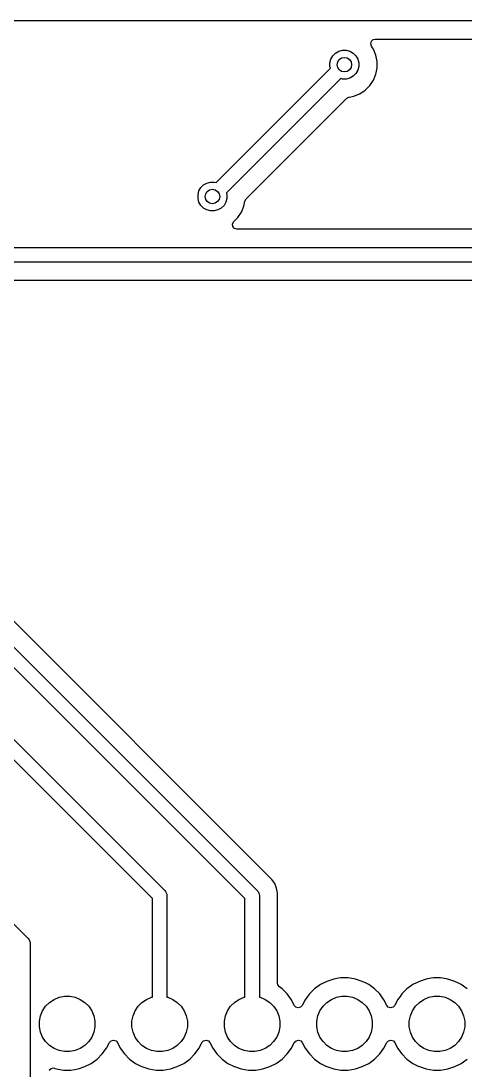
# Model space of a CAD drawing. Extents: x 3.9 to 7.62, y -4.5 to -1.2.
# Drawn here: x 5.669 to 6.149, y -3.022 to -1.887 of the extents above; entities that cross this region are included whole.
import ezdxf

# ---------------------------------------------------------------- set-up
doc = ezdxf.new("R2010")
doc.units = 0
doc.header["$MEASUREMENT"] = 0
doc.layers.add('BLACK', color=7, linetype='CONTINUOUS')

msp = doc.modelspace()

# ---------------------------------------------------------------- linework, layer by layer
at = {"layer": 'BLACK', "linetype": 'CONTINUOUS'}
for p, q in [((6.4862, -1.8868), (5.5762, -1.8868)), ((6.0479, -1.9088), (6.05, -1.907)), ((6.05, -1.907), (6.0521, -1.9065)), ((6.0521, -1.9065), (6.4906, -1.9065)), ((6.0127, -1.9195), (6.0166, -1.9184)), ((6.0166, -1.9184), (6.0208, -1.9184)), ((6.0208, -1.9184), (6.0247, -1.9195)), ((6.0472, -1.9115), (6.0479, -1.9088)), ((6.048, -1.9141), (6.0472, -1.9115)), ((6.0492, -1.9158), (6.048, -1.9141)), ((6.0501, -1.9173), (6.0492, -1.9158)), ((6.0528, -1.9237), (6.0501, -1.9173)), ((6.0501, -1.9173), (6.0501, -1.9173)), ((6.0031, -1.932), (6.0042, -1.928)), ((6.0042, -1.928), (6.0062, -1.9245)), ((6.0062, -1.9245), (6.0091, -1.9216)), ((6.0091, -1.9216), (6.0127, -1.9195)), ((6.0247, -1.9195), (6.0283, -1.9216)), ((6.0283, -1.9216), (6.0312, -1.9245)), ((6.0312, -1.9245), (6.0333, -1.928)), ((6.0333, -1.928), (6.0343, -1.932)), ((6.0542, -1.9306), (6.0528, -1.9237)), ((6.0528, -1.9237), (6.0528, -1.9237)), ((5.88, -2.0617), (6.0036, -1.938)), ((6.0031, -1.9361), (6.0031, -1.932)), ((6.0036, -1.938), (6.0031, -1.9361)), ((6.0333, -1.9401), (6.0312, -1.9436)), ((6.0343, -1.9361), (6.0333, -1.9401)), ((6.0343, -1.932), (6.0343, -1.9361)), ((6.0531, -1.9428), (6.0542, -1.9375)), ((6.0542, -1.9375), (6.0542, -1.9306)), ((6.0542, -1.9306), (6.0542, -1.9306)), ((6.0542, -1.9375), (6.0542, -1.9375)), ((6.0147, -1.9492), (5.8911, -2.0728)), ((6.0166, -1.9497), (6.0147, -1.9492)), ((6.0208, -1.9497), (6.0166, -1.9497)), ((6.0247, -1.9486), (6.0208, -1.9497)), ((6.0283, -1.9465), (6.0247, -1.9486)), ((6.0312, -1.9436), (6.0283, -1.9465)), ((6.0462, -1.9567), (6.0501, -1.9508)), ((6.0501, -1.9508), (6.0528, -1.9444)), ((6.0528, -1.9444), (6.0531, -1.9428)), ((6.0355, -1.9655), (6.0413, -1.9616)), ((6.0413, -1.9616), (6.0462, -1.9567)), ((5.9125, -2.0793), (6.0212, -1.9705)), ((6.0212, -1.9705), (6.0236, -1.9692)), ((6.0236, -1.9692), (6.0237, -1.9692)), ((6.0237, -1.9692), (6.029, -1.9681)), ((6.029, -1.9681), (6.0349, -1.9657)), ((6.0349, -1.9657), (6.0355, -1.9655)), ((6.0355, -1.9655), (6.0355, -1.9655)), ((6.0355, -1.9655), (6.0355, -1.9655)), ((5.8635, -2.0672), (5.8664, -2.0643)), ((5.8664, -2.0643), (5.87, -2.0622)), ((5.87, -2.0622), (5.8739, -2.0612)), ((5.8739, -2.0612), (5.878, -2.0612)), ((5.878, -2.0612), (5.88, -2.0617)), ((5.8604, -2.0747), (5.8614, -2.0707)), ((5.8604, -2.0788), (5.8604, -2.0747)), ((5.8614, -2.0707), (5.8635, -2.0672)), ((5.8911, -2.0728), (5.8916, -2.0747)), ((5.8916, -2.0747), (5.8916, -2.0788)), ((5.8614, -2.0828), (5.8604, -2.0788)), ((5.8635, -2.0864), (5.8614, -2.0828)), ((5.8664, -2.0893), (5.8635, -2.0864)), ((5.87, -2.0913), (5.8664, -2.0893)), ((5.8856, -2.0893), (5.882, -2.0913)), ((5.8885, -2.0864), (5.8856, -2.0893)), ((5.8905, -2.0828), (5.8885, -2.0864)), ((5.8916, -2.0788), (5.8905, -2.0828)), ((5.9074, -2.0936), (5.9101, -2.0871)), ((5.9101, -2.0871), (5.9111, -2.0818)), ((5.9111, -2.0818), (5.9124, -2.0794)), ((5.9124, -2.0794), (5.9125, -2.0793)), ((5.1946, -2.0981), (5.9245, -2.8279)), ((5.9403, -2.8159), (5.2205, -2.096)), ((5.8739, -2.0924), (5.87, -2.0913)), ((5.878, -2.0924), (5.8739, -2.0924)), ((5.882, -2.0913), (5.878, -2.0924)), ((5.899, -2.1039), (5.9035, -2.0994)), ((5.9035, -2.0994), (5.9074, -2.0936)), ((5.9035, -2.0994), (5.9035, -2.0994)), ((5.911, -2.8367), (5.1835, -2.1092)), ((5.8976, -2.1066), (5.8988, -2.1041)), ((5.898, -2.1094), (5.8976, -2.1066)), ((5.8998, -2.1114), (5.898, -2.1094)), ((5.8988, -2.1041), (5.899, -2.1039)), ((5.9025, -2.1122), (5.8998, -2.1114)), ((6.5146, -2.1122), (5.9025, -2.1122)), ((5.4087, -2.1319), (6.5248, -2.1319)), ((6.5281, -2.1477), (5.4055, -2.1477)), ((5.4028, -2.1674), (6.5308, -2.1674)), ((5.1946, -2.1981), (5.8245, -2.8279)), ((5.811, -2.8367), (5.1835, -2.2092)), ((5.1946, -2.3981), (5.6766, -2.88)), ((5.9433, -2.8204), (5.9403, -2.8159)), ((5.9403, -2.8159), (5.9403, -2.8159)), ((5.9454, -2.8254), (5.9433, -2.8204)), ((5.9465, -2.8307), (5.9454, -2.8254)), ((5.9454, -2.8254), (5.9454, -2.8254)), ((5.9454, -2.8254), (5.9454, -2.8254)), ((5.9454, -2.8254), (5.9454, -2.8254)), ((5.811, -2.9434), (5.811, -2.8367)), ((5.8245, -2.8279), (5.8254, -2.8291)), ((5.8254, -2.8291), (5.8266, -2.8319)), ((5.8266, -2.8319), (5.8268, -2.8335)), ((5.8268, -2.8335), (5.8268, -2.9434)), ((5.911, -2.9434), (5.911, -2.8367)), ((5.9245, -2.8279), (5.9254, -2.8291)), ((5.9254, -2.8291), (5.9266, -2.8319)), ((5.9266, -2.8319), (5.9268, -2.8335)), ((5.9268, -2.8335), (5.9268, -2.9434)), ((5.9465, -2.9284), (5.9465, -2.8307)), ((5.6766, -2.88), (5.6776, -2.8812)), ((5.6776, -2.8812), (5.6787, -2.8841)), ((5.6787, -2.8841), (5.6789, -2.8856)), ((5.6789, -2.8856), (5.6789, -3.8213)), ((5.9468, -2.9302), (5.9465, -2.9284)), ((5.9998, -2.9263), (5.9928, -2.9298)), ((6.0072, -2.9238), (5.9998, -2.9263)), ((6.0124, -2.923), (6.0072, -2.9238)), ((6.0072, -2.9238), (6.0072, -2.9238)), ((6.015, -2.9226), (6.0124, -2.923)), ((6.0228, -2.9226), (6.015, -2.9226)), ((6.0248, -2.9229), (6.0228, -2.9226)), ((6.0306, -2.9238), (6.0248, -2.9229)), ((6.038, -2.9263), (6.0306, -2.9238)), ((6.0422, -2.9284), (6.038, -2.9263)), ((6.045, -2.9298), (6.0422, -2.9284)), ((6.0998, -2.9263), (6.0928, -2.9298)), ((6.1072, -2.9238), (6.0998, -2.9263)), ((6.1124, -2.923), (6.1072, -2.9238)), ((6.1072, -2.9238), (6.1072, -2.9238)), ((6.115, -2.9226), (6.1124, -2.923)), ((6.1228, -2.9226), (6.115, -2.9226)), ((6.1248, -2.9229), (6.1228, -2.9226)), ((6.1306, -2.9238), (6.1248, -2.9229)), ((6.138, -2.9263), (6.1306, -2.9238)), ((6.1422, -2.9284), (6.138, -2.9263)), ((6.145, -2.9298), (6.1422, -2.9284)), ((5.9485, -2.9324), (5.9468, -2.9302)), ((5.9514, -2.9344), (5.9485, -2.9324)), ((5.9569, -2.94), (5.9514, -2.9344)), ((5.9514, -2.9344), (5.9514, -2.9344)), ((5.9615, -2.9463), (5.9569, -2.94)), ((5.9809, -2.94), (5.9789, -2.9427)), ((5.9864, -2.9344), (5.9809, -2.94)), ((5.9809, -2.94), (5.9809, -2.94)), ((5.9809, -2.94), (5.9809, -2.94)), ((5.9913, -2.9309), (5.9864, -2.9344)), ((5.9864, -2.9344), (5.9864, -2.9344)), ((5.9864, -2.9344), (5.9864, -2.9344)), ((5.9928, -2.9298), (5.9913, -2.9309)), ((6.0514, -2.9344), (6.045, -2.9298)), ((6.0569, -2.94), (6.0514, -2.9344)), ((6.0615, -2.9463), (6.0569, -2.94)), ((6.0809, -2.94), (6.0789, -2.9427)), ((6.0864, -2.9344), (6.0809, -2.94)), ((6.0809, -2.94), (6.0809, -2.94)), ((6.0809, -2.94), (6.0809, -2.94)), ((6.0913, -2.9309), (6.0864, -2.9344)), ((6.0864, -2.9344), (6.0864, -2.9344)), ((6.0864, -2.9344), (6.0864, -2.9344)), ((6.0928, -2.9298), (6.0913, -2.9309)), ((6.1514, -2.9344), (6.145, -2.9298)), ((5.6956, -2.9533), (5.6998, -2.9492)), ((5.6998, -2.9492), (5.7047, -2.9459)), ((5.7047, -2.9459), (5.7102, -2.9436)), ((5.7102, -2.9436), (5.7159, -2.9425)), ((5.7159, -2.9425), (5.7218, -2.9425)), ((5.7218, -2.9425), (5.7276, -2.9436)), ((5.7276, -2.9436), (5.7331, -2.9459)), ((5.7331, -2.9459), (5.738, -2.9492)), ((5.738, -2.9492), (5.7422, -2.9533)), ((5.7956, -2.9533), (5.7998, -2.9492)), ((5.7998, -2.9492), (5.8047, -2.9459)), ((5.8047, -2.9459), (5.8102, -2.9436)), ((5.8102, -2.9436), (5.811, -2.9434)), ((5.8268, -2.9434), (5.8276, -2.9436)), ((5.8276, -2.9436), (5.8331, -2.9459)), ((5.8331, -2.9459), (5.838, -2.9492)), ((5.838, -2.9492), (5.8422, -2.9533)), ((5.8956, -2.9533), (5.8998, -2.9492)), ((5.8998, -2.9492), (5.9047, -2.9459)), ((5.9047, -2.9459), (5.9102, -2.9436)), ((5.9102, -2.9436), (5.911, -2.9434)), ((5.9268, -2.9434), (5.9276, -2.9436)), ((5.9276, -2.9436), (5.9331, -2.9459)), ((5.9331, -2.9459), (5.938, -2.9492)), ((5.938, -2.9492), (5.9422, -2.9533)), ((5.9645, -2.9523), (5.9615, -2.9463)), ((5.9615, -2.9463), (5.9615, -2.9463)), ((5.9763, -2.9463), (5.9732, -2.9523)), ((5.9789, -2.9427), (5.9763, -2.9463)), ((5.9956, -2.9533), (5.9998, -2.9492)), ((5.9998, -2.9492), (6.0047, -2.9459)), ((6.0047, -2.9459), (6.0102, -2.9436)), ((6.0102, -2.9436), (6.0159, -2.9425)), ((6.0159, -2.9425), (6.0218, -2.9425)), ((6.0218, -2.9425), (6.0276, -2.9436)), ((6.0276, -2.9436), (6.0331, -2.9459)), ((6.0331, -2.9459), (6.038, -2.9492)), ((6.038, -2.9492), (6.0422, -2.9533)), ((6.0645, -2.9523), (6.0615, -2.9463)), ((6.0615, -2.9463), (6.0615, -2.9463)), ((6.0763, -2.9463), (6.0732, -2.9523)), ((6.0789, -2.9427), (6.0763, -2.9463)), ((6.0956, -2.9533), (6.0998, -2.9492)), ((6.0998, -2.9492), (6.1047, -2.9459)), ((6.1047, -2.9459), (6.1102, -2.9436)), ((6.1102, -2.9436), (6.1159, -2.9425)), ((6.1159, -2.9425), (6.1218, -2.9425)), ((6.1218, -2.9425), (6.1276, -2.9436)), ((6.1276, -2.9436), (6.1331, -2.9459)), ((6.1331, -2.9459), (6.138, -2.9492)), ((6.138, -2.9492), (6.1422, -2.9533)), ((5.6901, -2.9637), (5.6923, -2.9582)), ((5.6923, -2.9582), (5.6956, -2.9533)), ((5.7422, -2.9533), (5.7455, -2.9582)), ((5.7455, -2.9582), (5.7477, -2.9637)), ((5.7901, -2.9637), (5.7923, -2.9582)), ((5.7923, -2.9582), (5.7956, -2.9533)), ((5.8422, -2.9533), (5.8455, -2.9582)), ((5.8455, -2.9582), (5.8477, -2.9637)), ((5.8901, -2.9637), (5.8923, -2.9582)), ((5.8923, -2.9582), (5.8956, -2.9533)), ((5.9422, -2.9533), (5.9455, -2.9582)), ((5.9455, -2.9582), (5.9477, -2.9637)), ((5.9661, -2.9541), (5.9645, -2.9523)), ((5.9687, -2.955), (5.9661, -2.9541)), ((5.9714, -2.9543), (5.9687, -2.955)), ((5.9732, -2.9523), (5.9714, -2.9543)), ((5.9901, -2.9637), (5.9923, -2.9582)), ((5.9923, -2.9582), (5.9956, -2.9533)), ((6.0422, -2.9533), (6.0455, -2.9582)), ((6.0455, -2.9582), (6.0477, -2.9637)), ((6.0661, -2.9541), (6.0645, -2.9523)), ((6.0687, -2.955), (6.0661, -2.9541)), ((6.0714, -2.9543), (6.0687, -2.955)), ((6.0732, -2.9523), (6.0714, -2.9543)), ((6.0901, -2.9637), (6.0923, -2.9582)), ((6.0923, -2.9582), (6.0956, -2.9533)), ((6.1422, -2.9533), (6.1455, -2.9582)), ((6.1455, -2.9582), (6.1477, -2.9637)), ((5.6889, -2.9695), (5.6901, -2.9637)), ((5.6889, -2.9754), (5.6889, -2.9695)), ((5.7477, -2.9637), (5.7489, -2.9695)), ((5.7489, -2.9695), (5.7489, -2.9754)), ((5.7889, -2.9695), (5.7901, -2.9637)), ((5.7889, -2.9754), (5.7889, -2.9695)), ((5.8477, -2.9637), (5.8489, -2.9695)), ((5.8489, -2.9695), (5.8489, -2.9754)), ((5.8889, -2.9695), (5.8901, -2.9637)), ((5.8889, -2.9754), (5.8889, -2.9695)), ((5.9477, -2.9637), (5.9489, -2.9695)), ((5.9489, -2.9695), (5.9489, -2.9754)), ((5.9889, -2.9695), (5.9901, -2.9637)), ((5.9889, -2.9754), (5.9889, -2.9695)), ((6.0477, -2.9637), (6.0489, -2.9695)), ((6.0489, -2.9695), (6.0489, -2.9754)), ((6.0889, -2.9695), (6.0901, -2.9637)), ((6.0889, -2.9754), (6.0889, -2.9695)), ((6.1477, -2.9637), (6.1489, -2.9695)), ((6.1489, -2.9695), (6.1489, -2.9754)), ((5.6901, -2.9812), (5.6889, -2.9754)), ((5.6923, -2.9866), (5.6901, -2.9812)), ((5.7477, -2.9812), (5.7455, -2.9866)), ((5.7489, -2.9754), (5.7477, -2.9812)), ((5.7901, -2.9812), (5.7889, -2.9754)), ((5.7923, -2.9866), (5.7901, -2.9812)), ((5.8477, -2.9812), (5.8455, -2.9866)), ((5.8489, -2.9754), (5.8477, -2.9812)), ((5.8901, -2.9812), (5.8889, -2.9754)), ((5.8923, -2.9866), (5.8901, -2.9812)), ((5.9477, -2.9812), (5.9455, -2.9866)), ((5.9489, -2.9754), (5.9477, -2.9812)), ((5.9901, -2.9812), (5.9889, -2.9754)), ((5.9923, -2.9866), (5.9901, -2.9812)), ((6.0477, -2.9812), (6.0455, -2.9866)), ((6.0489, -2.9754), (6.0477, -2.9812)), ((6.0901, -2.9812), (6.0889, -2.9754)), ((6.0923, -2.9866), (6.0901, -2.9812)), ((6.1477, -2.9812), (6.1455, -2.9866)), ((6.1489, -2.9754), (6.1477, -2.9812)), ((5.6956, -2.9915), (5.6923, -2.9866)), ((5.6998, -2.9957), (5.6956, -2.9915)), ((5.7047, -2.999), (5.6998, -2.9957)), ((5.738, -2.9957), (5.7331, -2.999)), ((5.7422, -2.9915), (5.738, -2.9957)), ((5.7455, -2.9866), (5.7422, -2.9915)), ((5.7615, -2.9986), (5.7645, -2.9926)), ((5.7645, -2.9926), (5.7664, -2.9906)), ((5.7664, -2.9906), (5.7691, -2.9899)), ((5.7691, -2.9899), (5.7717, -2.9908)), ((5.7717, -2.9908), (5.7732, -2.9926)), ((5.7732, -2.9926), (5.7763, -2.9986)), ((5.7956, -2.9915), (5.7923, -2.9866)), ((5.7998, -2.9957), (5.7956, -2.9915)), ((5.8047, -2.999), (5.7998, -2.9957)), ((5.838, -2.9957), (5.8331, -2.999)), ((5.8422, -2.9915), (5.838, -2.9957)), ((5.8455, -2.9866), (5.8422, -2.9915)), ((5.8615, -2.9986), (5.8645, -2.9926)), ((5.8645, -2.9926), (5.8664, -2.9906)), ((5.8664, -2.9906), (5.8691, -2.9899)), ((5.8691, -2.9899), (5.8717, -2.9908)), ((5.8717, -2.9908), (5.8732, -2.9926)), ((5.8732, -2.9926), (5.8763, -2.9986)), ((5.8956, -2.9915), (5.8923, -2.9866)), ((5.8998, -2.9957), (5.8956, -2.9915)), ((5.9047, -2.999), (5.8998, -2.9957)), ((5.938, -2.9957), (5.9331, -2.999)), ((5.9422, -2.9915), (5.938, -2.9957)), ((5.9455, -2.9866), (5.9422, -2.9915)), ((5.9615, -2.9986), (5.9645, -2.9926)), ((5.9645, -2.9926), (5.9664, -2.9906)), ((5.9664, -2.9906), (5.9691, -2.9899)), ((5.9691, -2.9899), (5.9717, -2.9908)), ((5.9717, -2.9908), (5.9732, -2.9926)), ((5.9732, -2.9926), (5.9763, -2.9986)), ((5.9956, -2.9915), (5.9923, -2.9866)), ((5.9998, -2.9957), (5.9956, -2.9915)), ((6.0047, -2.999), (5.9998, -2.9957)), ((6.038, -2.9957), (6.0331, -2.999)), ((6.0422, -2.9915), (6.038, -2.9957)), ((6.0455, -2.9866), (6.0422, -2.9915)), ((6.0615, -2.9986), (6.0645, -2.9926)), ((6.0645, -2.9926), (6.0664, -2.9906)), ((6.0664, -2.9906), (6.0691, -2.9899)), ((6.0691, -2.9899), (6.0717, -2.9908)), ((6.0717, -2.9908), (6.0732, -2.9926)), ((6.0732, -2.9926), (6.0763, -2.9986)), ((6.0956, -2.9915), (6.0923, -2.9866)), ((6.0998, -2.9957), (6.0956, -2.9915)), ((6.1047, -2.999), (6.0998, -2.9957)), ((6.138, -2.9957), (6.1331, -2.999)), ((6.1422, -2.9915), (6.138, -2.9957)), ((6.1455, -2.9866), (6.1422, -2.9915)), ((5.7102, -3.0013), (5.7047, -2.999)), ((5.7159, -3.0024), (5.7102, -3.0013)), ((5.7218, -3.0024), (5.7159, -3.0024)), ((5.7276, -3.0013), (5.7218, -3.0024)), ((5.7331, -2.999), (5.7276, -3.0013)), ((5.7514, -3.0104), (5.7569, -3.0049)), ((5.7569, -3.0049), (5.7615, -2.9986)), ((5.7763, -2.9986), (5.7809, -3.0049)), ((5.7809, -3.0049), (5.7864, -3.0104)), ((5.8102, -3.0013), (5.8047, -2.999)), ((5.8159, -3.0024), (5.8102, -3.0013)), ((5.8218, -3.0024), (5.8159, -3.0024)), ((5.8276, -3.0013), (5.8218, -3.0024)), ((5.8331, -2.999), (5.8276, -3.0013)), ((5.8514, -3.0104), (5.8569, -3.0049)), ((5.8569, -3.0049), (5.8615, -2.9986)), ((5.8763, -2.9986), (5.8809, -3.0049)), ((5.8809, -3.0049), (5.8864, -3.0104)), ((5.9102, -3.0013), (5.9047, -2.999)), ((5.9159, -3.0024), (5.9102, -3.0013)), ((5.9218, -3.0024), (5.9159, -3.0024)), ((5.9276, -3.0013), (5.9218, -3.0024)), ((5.9331, -2.999), (5.9276, -3.0013)), ((5.9514, -3.0104), (5.9569, -3.0049)), ((5.9569, -3.0049), (5.9615, -2.9986)), ((5.9763, -2.9986), (5.9809, -3.0049)), ((5.9809, -3.0049), (5.9864, -3.0104)), ((6.0102, -3.0013), (6.0047, -2.999)), ((6.0159, -3.0024), (6.0102, -3.0013)), ((6.0218, -3.0024), (6.0159, -3.0024)), ((6.0276, -3.0013), (6.0218, -3.0024)), ((6.0331, -2.999), (6.0276, -3.0013)), ((6.0514, -3.0104), (6.0569, -3.0049)), ((6.0569, -3.0049), (6.0615, -2.9986)), ((6.0763, -2.9986), (6.0809, -3.0049)), ((6.0809, -3.0049), (6.0864, -3.0104)), ((6.1102, -3.0013), (6.1047, -2.999)), ((6.1159, -3.0024), (6.1102, -3.0013)), ((6.1218, -3.0024), (6.1159, -3.0024)), ((6.1276, -3.0013), (6.1218, -3.0024)), ((6.1331, -2.999), (6.1276, -3.0013)), ((5.7015, -3.0205), (5.7042, -3.0201)), ((5.7042, -3.0201), (5.705, -3.0203)), ((5.705, -3.0203), (5.7056, -3.0205)), ((5.7306, -3.021), (5.738, -3.0186)), ((5.738, -3.0186), (5.745, -3.0151)), ((5.738, -3.0186), (5.738, -3.0186)), ((5.738, -3.0186), (5.738, -3.0186)), ((5.745, -3.0151), (5.7514, -3.0104)), ((5.7864, -3.0104), (5.7928, -3.0151)), ((5.7928, -3.0151), (5.7986, -3.018)), ((5.7986, -3.018), (5.7998, -3.0186)), ((5.7998, -3.0186), (5.8072, -3.021)), ((5.8306, -3.021), (5.838, -3.0186)), ((5.838, -3.0186), (5.845, -3.0151)), ((5.838, -3.0186), (5.838, -3.0186)), ((5.838, -3.0186), (5.838, -3.0186)), ((5.845, -3.0151), (5.8514, -3.0104)), ((5.8864, -3.0104), (5.8928, -3.0151)), ((5.8928, -3.0151), (5.8986, -3.018)), ((5.8986, -3.018), (5.8998, -3.0186)), ((5.8998, -3.0186), (5.9072, -3.021)), ((5.9306, -3.021), (5.938, -3.0186)), ((5.938, -3.0186), (5.945, -3.0151)), ((5.938, -3.0186), (5.938, -3.0186)), ((5.938, -3.0186), (5.938, -3.0186)), ((5.945, -3.0151), (5.9514, -3.0104)), ((5.9864, -3.0104), (5.9928, -3.0151)), ((5.9928, -3.0151), (5.9986, -3.018)), ((5.9986, -3.018), (5.9998, -3.0186)), ((5.9998, -3.0186), (6.0072, -3.021)), ((6.0306, -3.021), (6.038, -3.0186)), ((6.038, -3.0186), (6.045, -3.0151)), ((6.038, -3.0186), (6.038, -3.0186)), ((6.038, -3.0186), (6.038, -3.0186)), ((6.045, -3.0151), (6.0514, -3.0104)), ((6.0864, -3.0104), (6.0928, -3.0151)), ((6.0928, -3.0151), (6.0986, -3.018)), ((6.0986, -3.018), (6.0998, -3.0186)), ((6.0998, -3.0186), (6.1072, -3.021)), ((6.1306, -3.021), (6.138, -3.0186)), ((6.138, -3.0186), (6.145, -3.0151)), ((6.138, -3.0186), (6.138, -3.0186)), ((6.138, -3.0186), (6.138, -3.0186)), ((6.145, -3.0151), (6.1514, -3.0104)), ((5.6994, -3.0223), (5.7015, -3.0205)), ((5.7056, -3.0205), (5.7072, -3.021)), ((5.7072, -3.021), (5.7072, -3.021)), ((5.7072, -3.021), (5.7072, -3.021)), ((5.7072, -3.021), (5.715, -3.0223)), ((5.715, -3.0223), (5.715, -3.0223)), ((5.715, -3.0223), (5.7228, -3.0223)), ((5.7228, -3.0223), (5.7306, -3.021)), ((5.7228, -3.0223), (5.7228, -3.0223)), ((5.7306, -3.021), (5.7306, -3.021)), ((5.7306, -3.021), (5.7306, -3.021)), ((5.8072, -3.021), (5.8072, -3.021)), ((5.8072, -3.021), (5.8072, -3.021)), ((5.8072, -3.021), (5.815, -3.0223)), ((5.815, -3.0223), (5.815, -3.0223)), ((5.815, -3.0223), (5.8228, -3.0223)), ((5.8228, -3.0223), (5.8306, -3.021)), ((5.8228, -3.0223), (5.8228, -3.0223)), ((5.8306, -3.021), (5.8306, -3.021)), ((5.8306, -3.021), (5.8306, -3.021)), ((5.9072, -3.021), (5.9072, -3.021)), ((5.9072, -3.021), (5.9072, -3.021)), ((5.9072, -3.021), (5.915, -3.0223)), ((5.915, -3.0223), (5.915, -3.0223)), ((5.915, -3.0223), (5.9228, -3.0223)), ((5.9228, -3.0223), (5.9306, -3.021)), ((5.9228, -3.0223), (5.9228, -3.0223)), ((5.9306, -3.021), (5.9306, -3.021)), ((5.9306, -3.021), (5.9306, -3.021)), ((6.0072, -3.021), (6.0072, -3.021)), ((6.0072, -3.021), (6.0072, -3.021)), ((6.0072, -3.021), (6.015, -3.0223)), ((6.015, -3.0223), (6.015, -3.0223)), ((6.015, -3.0223), (6.0228, -3.0223)), ((6.0228, -3.0223), (6.0306, -3.021)), ((6.0228, -3.0223), (6.0228, -3.0223)), ((6.0306, -3.021), (6.0306, -3.021)), ((6.0306, -3.021), (6.0306, -3.021)), ((6.1072, -3.021), (6.1072, -3.021)), ((6.1072, -3.021), (6.1072, -3.021)), ((6.1072, -3.021), (6.115, -3.0223)), ((6.115, -3.0223), (6.115, -3.0223)), ((6.115, -3.0223), (6.1228, -3.0223)), ((6.1228, -3.0223), (6.1306, -3.021)), ((6.1228, -3.0223), (6.1228, -3.0223)), ((6.1306, -3.021), (6.1306, -3.021)), ((6.1306, -3.021), (6.1306, -3.021))]:
    msp.add_line(p, q, dxfattribs=at)
at = {"layer": 'BLACK'}
for centre in [(6.0187, -1.9341), (5.876, -2.0768)]:
    msp.add_circle(centre, 0.00787, dxfattribs=at)

doc.saveas('drawing.dxf')
